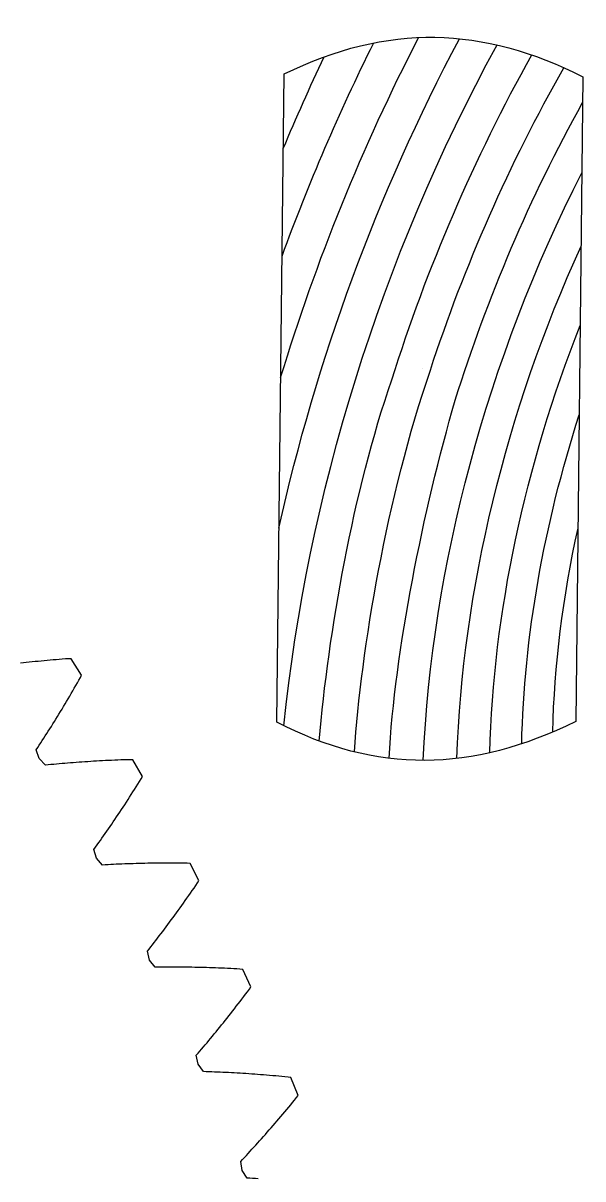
# Model space of a CAD drawing. Extents: x -19 to 488, y 50 to 261.
# Drawn here: x 171.57 to 192.83, y 191.08 to 234.95 of the extents above; entities that cross this region are included whole.
import ezdxf

# ---------------------------------------------------------------- set-up
doc = ezdxf.new("R2010")
doc.units = 0
doc.layers.get('0').update_dxf_attribs({"linetype": 'CONTINUOUS'})

msp = doc.modelspace()

# ---------------------------------------------------------------- linework, layer by layer
at = {"color": 5}
for p, q in [((181.203013, 208.416893), (181.484614, 233.019869)), ((192.829609, 232.907065), (192.564489, 208.440792)), ((171.583164, 210.66459), (171.473351, 210.65237)), ((171.693541, 210.676641), (171.583164, 210.66459)), ((171.804454, 210.688466), (171.693541, 210.676641)), ((171.915904, 210.700063), (171.804454, 210.688463)), ((172.027918, 210.711464), (171.915904, 210.700063)), ((172.140496, 210.72264), (172.027918, 210.711464)), ((172.253611, 210.733619), (172.140496, 210.72264)), ((172.367262, 210.744346), (172.253611, 210.733622)), ((172.481449, 210.754873), (172.367262, 210.744346)), ((172.596229, 210.765174), (172.481449, 210.754873)), ((172.711516, 210.775247), (172.596229, 210.765171)), ((172.827369, 210.785071), (172.711516, 210.775249)), ((172.943757, 210.794663), (172.827369, 210.785068)), ((173.060682, 210.804036), (172.943757, 210.794666)), ((173.178171, 210.813152), (173.060682, 210.804036)), ((173.296196, 210.822042), (173.178171, 210.813152)), ((173.399546, 210.820913), (173.296196, 210.822042)), ((173.791186, 210.203775), (173.399546, 210.820913)), ((173.748175, 210.109826), (173.791186, 210.203775)), ((173.51506, 209.701335), (173.57331, 209.802568)), ((173.57331, 209.802568), (173.631589, 209.904393)), ((173.631589, 209.904393), (173.689868, 210.006815)), ((173.689868, 210.006815), (173.748175, 210.109826)), ((173.224201, 209.204115), (173.282311, 209.302388)), ((173.282311, 209.302388), (173.340449, 209.401219)), ((173.340449, 209.401219), (173.398643, 209.500675)), ((173.398643, 209.500675), (173.456837, 209.600722)), ((173.456837, 209.600722), (173.51506, 209.701335)), ((172.992074, 208.816935), (173.050042, 208.912865)), ((173.050042, 208.912865), (173.108039, 209.009357)), ((173.108039, 209.009357), (173.166092, 209.106438)), ((173.166092, 209.106438), (173.224201, 209.204115)), ((172.702909, 208.346216), (172.760651, 208.43918)), ((172.760651, 208.43918), (172.818422, 208.53274)), ((172.818422, 208.53274), (172.87625, 208.626886)), ((172.87625, 208.626886), (172.934133, 208.721628)), ((172.934133, 208.721628), (172.992074, 208.816935)), ((172.415155, 207.890032), (172.472587, 207.980118)), ((172.472587, 207.980118), (172.530076, 208.070767)), ((172.530076, 208.070767), (172.587621, 208.161982)), ((172.587621, 208.161982), (172.645251, 208.253817)), ((172.645251, 208.253817), (172.702909, 208.346216)), ((172.129094, 207.448355), (172.18616, 207.535536)), ((172.18616, 207.535536), (172.243282, 207.623307)), ((172.243282, 207.623307), (172.300516, 207.71164)), ((172.300516, 207.71164), (172.357807, 207.80054)), ((172.357807, 207.80054), (172.415155, 207.890032)), ((172.072114, 207.361741), (172.129094, 207.448355)), ((172.183309, 207.032616), (172.072114, 207.361741)), ((172.42317, 206.781297), (172.183309, 207.032616)), ((172.183309, 207.032616), (172.183309, 207.032616)), ((172.526322, 206.79157), (172.42317, 206.781297)), ((172.630039, 206.801617), (172.526322, 206.79157)), ((172.734292, 206.811464), (172.630039, 206.801614)), ((172.839109, 206.821116), (172.734292, 206.811464)), ((172.944434, 206.830573), (172.839109, 206.821118)), ((173.050324, 206.83983), (172.944434, 206.830573)), ((173.156778, 206.848861), (173.050324, 206.83983)), ((173.263769, 206.857663), (173.156778, 206.848858)), ((173.371267, 206.866274), (173.263769, 206.857666)), ((173.479358, 206.874681), (173.371267, 206.866271)), ((173.587958, 206.882869), (173.479358, 206.874684)), ((173.697121, 206.890796), (173.587958, 206.882866)), ((173.806821, 206.898532), (173.697121, 206.890799)), ((173.917057, 206.906036), (173.806821, 206.898529)), ((174.027829, 206.913318), (173.917057, 206.906036)), ((174.139138, 206.920348), (174.027829, 206.91332)), ((174.25101, 206.927147), (174.139138, 206.920345)), ((174.363391, 206.933722), (174.25101, 206.927147)), ((174.476337, 206.940072), (174.363391, 206.933722)), ((174.589818, 206.946143), (174.476337, 206.940075)), ((174.703836, 206.951985), (174.589818, 206.946143)), ((174.81839, 206.957598), (174.703836, 206.951982)), ((174.93348, 206.962932), (174.81839, 206.957598)), ((175.049107, 206.968041), (174.93348, 206.962932)), ((175.165269, 206.972867), (175.049107, 206.968041)), ((175.281968, 206.977467), (175.165269, 206.972867)), ((175.399203, 206.981785), (175.281968, 206.977467)), ((175.516975, 206.985849), (175.399203, 206.981785)), ((175.635254, 206.989631), (175.516975, 206.985849)), ((175.738463, 206.984102), (175.635254, 206.989633)), ((176.103178, 206.350679), (175.738463, 206.984102)), ((175.993479, 206.15826), (176.05616, 206.258647)), ((176.05616, 206.258647), (176.103178, 206.350679)), ((175.743204, 205.762557), (175.805716, 205.860601)), ((175.805716, 205.860601), (175.868257, 205.959212)), ((175.868257, 205.959212), (175.930854, 206.058438)), ((175.930854, 206.058438), (175.993479, 206.15826)), ((175.431461, 205.281255), (175.49372, 205.376335)), ((175.49372, 205.376335), (175.556006, 205.472009)), ((175.556006, 205.472009), (175.618349, 205.568275)), ((175.618349, 205.568275), (175.680748, 205.665108)), ((175.680748, 205.665108), (175.743204, 205.762557)), ((175.121271, 204.814629), (175.183162, 204.906777)), ((175.183162, 204.906777), (175.245138, 204.999512)), ((175.245138, 204.999512), (175.307199, 205.092846)), ((175.307199, 205.092846), (175.369288, 205.186739)), ((175.369288, 205.186739), (175.431461, 205.281255)), ((174.874411, 204.451835), (174.93602, 204.541638)), ((174.93602, 204.541638), (174.997686, 204.632062)), ((174.997686, 204.632062), (175.059436, 204.723047)), ((175.059436, 204.723047), (175.121271, 204.814629)), ((174.56772, 204.011339), (174.628878, 204.098295)), ((174.628878, 204.098295), (174.690148, 204.185812)), ((174.690148, 204.185812), (174.751475, 204.273891)), ((174.751475, 204.273891), (174.812887, 204.362568)), ((174.812887, 204.362568), (174.874411, 204.451835)), ((174.263428, 203.58524), (174.324078, 203.669314)), ((174.360372, 203.251654), (174.263428, 203.58524)), ((174.324078, 203.669314), (174.38484, 203.753984)), ((174.38484, 203.753984), (174.445716, 203.839187)), ((174.445716, 203.839187), (174.506676, 203.924979)), ((174.506676, 203.924979), (174.56772, 204.011339)), ((174.589197, 202.990234), (174.360372, 203.251654)), ((174.360372, 203.251654), (174.360372, 203.251654)), ((174.692688, 202.996048), (174.589197, 202.990234)), ((174.796744, 203.001636), (174.692688, 202.996048)), ((174.901335, 203.00697), (174.796744, 203.001636)), ((175.006463, 203.012103), (174.901335, 203.006967)), ((175.112099, 203.017017), (175.006463, 203.012106)), ((175.218299, 203.021702), (175.112099, 203.017017)), ((175.325035, 203.026161), (175.218299, 203.021702)), ((175.43228, 203.030366), (175.325035, 203.026161)), ((175.540089, 203.034343), (175.43228, 203.030363)), ((175.648406, 203.038071), (175.540089, 203.034345)), ((175.757287, 203.041567), (175.648406, 203.038068)), ((175.866676, 203.044816), (175.757287, 203.04157)), ((175.976602, 203.047833), (175.866676, 203.044813)), ((176.087064, 203.050658), (175.976602, 203.047836)), ((176.198033, 203.053198), (176.087064, 203.050658)), ((176.309568, 203.055453), (176.198033, 203.053195)), ((176.42161, 203.057428), (176.309568, 203.055453)), ((176.534188, 203.059122), (176.42161, 203.057428)), ((176.647303, 203.060533), (176.534188, 203.059122)), ((176.760926, 203.061662), (176.647303, 203.060533)), ((176.875084, 203.062508), (176.760926, 203.061662)), ((176.98978, 203.063073), (176.875084, 203.062508)), ((177.104983, 203.063358), (176.98978, 203.063076)), ((177.220722, 203.063471), (177.104983, 203.063358)), ((177.336998, 203.063327), (177.220722, 203.063471)), ((177.453781, 203.062762), (177.336998, 203.063327)), ((177.571101, 203.061916), (177.453781, 203.062762)), ((177.688929, 203.060787), (177.571101, 203.061916)), ((177.807293, 203.059376), (177.688929, 203.060787)), ((177.910163, 203.049388), (177.807293, 203.059378)), ((178.247277, 202.400867), (177.910163, 203.049388)), ((178.129393, 202.213333), (178.196336, 202.310951)), ((178.196336, 202.310951), (178.247277, 202.400867)), ((177.79575, 201.734117), (177.862326, 201.828777)), ((177.862326, 201.828777), (177.928987, 201.924027)), ((177.928987, 201.924027), (177.995732, 202.019867)), ((177.995732, 202.019867), (178.062534, 202.116305)), ((178.062534, 202.116305), (178.129393, 202.213333)), ((177.530179, 201.361332), (177.596444, 201.453647)), ((177.596444, 201.453647), (177.662795, 201.546552)), ((177.662795, 201.546552), (177.72923, 201.640024)), ((177.72923, 201.640024), (177.79575, 201.734117)), ((177.200176, 200.908475), (177.26599, 200.997883)), ((177.26599, 200.997883), (177.331918, 201.087859)), ((177.331918, 201.087859), (177.397901, 201.178452)), ((177.397901, 201.178452), (177.463998, 201.269579)), ((177.463998, 201.269579), (177.530179, 201.361332)), ((176.872657, 200.4701), (176.937964, 200.556632)), ((176.937964, 200.556632), (177.003354, 200.643723)), ((177.003354, 200.643723), (177.068858, 200.731384)), ((177.068858, 200.731384), (177.134475, 200.819635)), ((177.134475, 200.819635), (177.200176, 200.908475)), ((176.547876, 200.046092), (176.61259, 200.129771)), ((176.61259, 200.129771), (176.677444, 200.213986)), ((176.677444, 200.213986), (176.742412, 200.298791)), ((176.742412, 200.298791), (176.807464, 200.384166)), ((176.807464, 200.384166), (176.872657, 200.4701)), ((176.290264, 199.717162), (176.354469, 199.798524)), ((176.372757, 199.379678), (176.290264, 199.717162)), ((176.354469, 199.798524), (176.418816, 199.880484)), ((176.418816, 199.880484), (176.483275, 199.963003)), ((176.483275, 199.963003), (176.547876, 200.046092)), ((176.590125, 199.10866), (176.372757, 199.379678)), ((176.372757, 199.379678), (176.372757, 199.379678)), ((176.693785, 199.110071), (176.590125, 199.10866)), ((176.797953, 199.1112), (176.693785, 199.110071)), ((176.902686, 199.112046), (176.797953, 199.1112)), ((177.007926, 199.112611), (176.902686, 199.112046)), ((177.113703, 199.112896), (177.007926, 199.112614)), ((177.219988, 199.112978), (177.113703, 199.112896)), ((177.326809, 199.112837), (177.219988, 199.112978)), ((177.434167, 199.112554), (177.326809, 199.112837)), ((177.542032, 199.111993), (177.434167, 199.112557)), ((177.650405, 199.111146), (177.542032, 199.111993)), ((177.759315, 199.110014), (177.650405, 199.111143)), ((177.868761, 199.108606), (177.759315, 199.110017)), ((177.978714, 199.106913), (177.868761, 199.108606)), ((178.089176, 199.104934), (177.978714, 199.10691)), ((178.200174, 199.102677), (178.089176, 199.104934)), ((178.31168, 199.100137), (178.200174, 199.102677)), ((178.423722, 199.097314), (178.31168, 199.100137)), ((178.536273, 199.094182), (178.423722, 199.097314)), ((178.649331, 199.090798), (178.536273, 199.094184)), ((178.762925, 199.087101), (178.649331, 199.090798)), ((178.877, 199.083119), (178.762925, 199.087098)), ((178.99161, 199.07886), (178.877, 199.083121)), ((179.106757, 199.074288), (178.99161, 199.07886)), ((179.222383, 199.069431), (179.106757, 199.074285)), ((179.338518, 199.064269), (179.222383, 199.069434)), ((179.455188, 199.058794), (179.338518, 199.064269)), ((179.572367, 199.053034), (179.455188, 199.058791)), ((179.690054, 199.046938), (179.572367, 199.053034)), ((179.80822, 199.040559), (179.690054, 199.046938)), ((179.910582, 199.026169), (179.80822, 199.040562)), ((180.219474, 198.363762), (179.910582, 199.026169)), ((180.164723, 198.276107), (180.219474, 198.363762)), ((179.81028, 197.808747), (179.880977, 197.901031)), ((179.880977, 197.901031), (179.951786, 197.993913)), ((179.951786, 197.993913), (180.022681, 198.087385)), ((180.022681, 198.087385), (180.09366, 198.181447)), ((180.09366, 198.181447), (180.164723, 198.276107)), ((179.458321, 197.356006), (179.52851, 197.445386)), ((179.52851, 197.445386), (179.598783, 197.535355)), ((179.598783, 197.535355), (179.669197, 197.625892)), ((179.669197, 197.625892), (179.739696, 197.717025)), ((179.739696, 197.717025), (179.81028, 197.808747)), ((179.109156, 196.917769), (179.178752, 197.00427)), ((179.178752, 197.00427), (179.248489, 197.091338)), ((179.248489, 197.091338), (179.31831, 197.178968)), ((179.31831, 197.178968), (179.388273, 197.267219)), ((179.388273, 197.267219), (179.458321, 197.356006)), ((178.763066, 196.493902), (178.832042, 196.577521)), ((178.832042, 196.577521), (178.90113, 196.661737)), ((178.90113, 196.661737), (178.97033, 196.746519)), ((178.97033, 196.746519), (179.039701, 196.831863)), ((179.039701, 196.831863), (179.109156, 196.917769)), ((178.420364, 196.084253), (178.488634, 196.165054)), ((178.488634, 196.165054), (178.557016, 196.246418)), ((178.557016, 196.246418), (178.625568, 196.328347)), ((178.625568, 196.328347), (178.694261, 196.410844)), ((178.694261, 196.410844), (178.763066, 196.493902)), ((178.14881, 195.7667), (178.216487, 195.845239)), ((178.216712, 195.425998), (178.14881, 195.7667)), ((178.216487, 195.845239), (178.284276, 195.924346)), ((178.284276, 195.924346), (178.352264, 196.004018)), ((178.352264, 196.004018), (178.420364, 196.084253)), ((178.422227, 195.145893), (178.216712, 195.425998)), ((178.216712, 195.425998), (178.216712, 195.425998)), ((178.525859, 195.142763), (178.422227, 195.145896)), ((178.629999, 195.139373), (178.525859, 195.14276)), ((178.734647, 195.135733), (178.629999, 195.139373)), ((178.839831, 195.131813), (178.734647, 195.135736)), ((178.945495, 195.127636), (178.839831, 195.131813)), ((179.051695, 195.123146), (178.945495, 195.127633)), ((179.158432, 195.118404), (179.051695, 195.123146)), ((179.265648, 195.113381), (179.158432, 195.118404)), ((179.3734, 195.108078), (179.265648, 195.113384)), ((179.481632, 195.10249), (179.3734, 195.108078)), ((179.590401, 195.096617), (179.481632, 195.102487)), ((179.699677, 195.090439), (179.590401, 195.09662)), ((179.809434, 195.084001), (179.699677, 195.090436)), ((179.919726, 195.077231), (179.809434, 195.084004)), ((180.030526, 195.070201), (179.919726, 195.077228)), ((180.141835, 195.062835), (180.030526, 195.070201)), ((180.253623, 195.055187), (180.141835, 195.062835)), ((180.365948, 195.047231), (180.253623, 195.055189)), ((180.478752, 195.038959), (180.365948, 195.047228)), ((180.592064, 195.030407), (180.478752, 195.038959)), ((180.705884, 195.021517), (180.592064, 195.030407)), ((180.820212, 195.01232), (180.705884, 195.02152)), ((180.93502, 195.002809), (180.820212, 195.01232)), ((181.050336, 194.992957), (180.93502, 195.002806)), ((181.16616, 194.982825), (181.050336, 194.992957)), ((181.282492, 194.972329), (181.16616, 194.982828)), ((181.399304, 194.96152), (181.282492, 194.972329)), ((181.516596, 194.950397), (181.399304, 194.961517)), ((181.634424, 194.938942), (181.516596, 194.9504)), ((181.736052, 194.920146), (181.634424, 194.938942)), ((182.016157, 194.245068), (181.736052, 194.920146)), ((181.732806, 193.8871), (181.807652, 193.977411)), ((181.807652, 193.977411), (181.88261, 194.068343)), ((181.88261, 194.068343), (181.957681, 194.159837)), ((181.957681, 194.159837), (182.016157, 194.245068)), ((181.360414, 193.444124), (181.434638, 193.531553)), ((181.434638, 193.531553), (181.509004, 193.619579)), ((181.509004, 193.619579), (181.583482, 193.708171)), ((181.583482, 193.708171), (181.658074, 193.797325)), ((181.658074, 193.797325), (181.732806, 193.8871)), ((180.991324, 193.015595), (181.064871, 193.100149)), ((181.064871, 193.100149), (181.138531, 193.185298)), ((181.138531, 193.185298), (181.21236, 193.270978)), ((181.21236, 193.270978), (181.286331, 193.357284)), ((181.286331, 193.357284), (181.360414, 193.444124)), ((180.62579, 192.601352), (180.698603, 192.683052)), ((180.698603, 192.683052), (180.771557, 192.765348)), ((180.771557, 192.765348), (180.844653, 192.848181)), ((180.844653, 192.848181), (180.917918, 192.931605)), ((180.917918, 192.931605), (180.991324, 193.015595)), ((180.192324, 192.122869), (180.26415, 192.201214)), ((180.26415, 192.201214), (180.336173, 192.280124)), ((180.336173, 192.280124), (180.408337, 192.359572)), ((180.408337, 192.359572), (180.480671, 192.439607)), ((180.480671, 192.439607), (180.553146, 192.520185)), ((180.553146, 192.520185), (180.62579, 192.601352)), ((179.83568, 191.739499), (179.906659, 191.81505)), ((179.888879, 191.396175), (179.83568, 191.739499)), ((179.906659, 191.81505), (179.977807, 191.891168)), ((179.977807, 191.891168), (180.049153, 191.967845)), ((180.049153, 191.967845), (180.12064, 192.045092)), ((180.12064, 192.045092), (180.192324, 192.122869)), ((180.082117, 191.10749), (179.888879, 191.396175)), ((179.888879, 191.396175), (179.888879, 191.396175)), ((180.185523, 191.099927), (180.082117, 191.10749)), ((180.289437, 191.092053), (180.185523, 191.099927)), ((180.393831, 191.083897), (180.289437, 191.092053)), ((180.498733, 191.075461), (180.393831, 191.083899))]:
    msp.add_line(p, q, dxfattribs=at)
at = {"color": 1}
msp.add_line((186.750599, 221.843449), (186.750599, 221.843449), dxfattribs=at)
at = {"color": 5}
for points in [[(181.484614, 233.019869), (185.40406, 234.950859), (189.053222, 234.837657), (192.829609, 232.907065)], [(192.564489, 208.440792), (188.620152, 206.4996), (184.99258, 206.450326), (181.203013, 208.416888)]]:
    msp.add_open_spline(points, degree=3, dxfattribs=at)
at = {"color": 1}
for points in [[(181.287256, 215.775745), (182.693767, 222.121782), (185.013747, 228.485337), (188.145313, 234.357481)], [(181.352732, 221.497275), (182.697041, 225.911979), (184.453479, 230.26667), (186.590409, 234.403269)], [(181.405507, 226.107657), (182.415045, 228.858638), (183.577349, 231.567935), (184.88511, 234.199397)], [(181.478039, 208.277577), (182.348863, 216.927324), (185.146307, 226.039345), (189.571438, 234.121507)], [(181.452215, 230.189993), (181.94379, 231.361738), (182.462063, 232.523322), (183.006611, 233.672079)], [(185.570966, 221.407915), (186.914259, 225.657104), (188.699089, 229.831749), (190.887327, 233.741831)], [(187.037873, 221.780166), (188.336293, 225.739719), (190.03798, 229.621496), (192.108559, 233.254196)], [(187.983176, 220.638103), (189.196534, 224.528181), (190.820469, 228.352504), (192.819082, 231.932061)], [(186.770213, 206.963296), (187.082012, 214.279733), (189.184991, 222.195518), (192.790239, 229.270999)], [(188.045491, 207.037843), (188.255718, 213.369907), (189.897687, 220.201915), (192.759985, 226.481252)], [(189.291756, 207.252521), (189.430637, 212.509118), (190.621389, 218.143942), (192.727445, 223.477346)], [(184.150909, 207.285543), (184.414758, 211.150594), (185.379337, 216.958258), (187.037873, 221.780166)], [(182.818143, 207.697311), (183.162877, 211.810074), (184.110325, 217.169818), (185.570966, 221.407915)], [(185.470241, 207.042567), (185.691757, 211.113388), (186.767335, 216.459103), (187.983176, 220.638103)], [(190.505961, 207.591413), (190.596723, 211.62922), (191.348253, 215.908626), (192.690643, 220.081883)], [(191.686299, 208.037756), (191.740316, 210.548151), (192.065887, 213.158235), (192.643963, 215.77365)]]:
    msp.add_open_spline(points, degree=3, dxfattribs=at)

doc.saveas('drawing.dxf')
